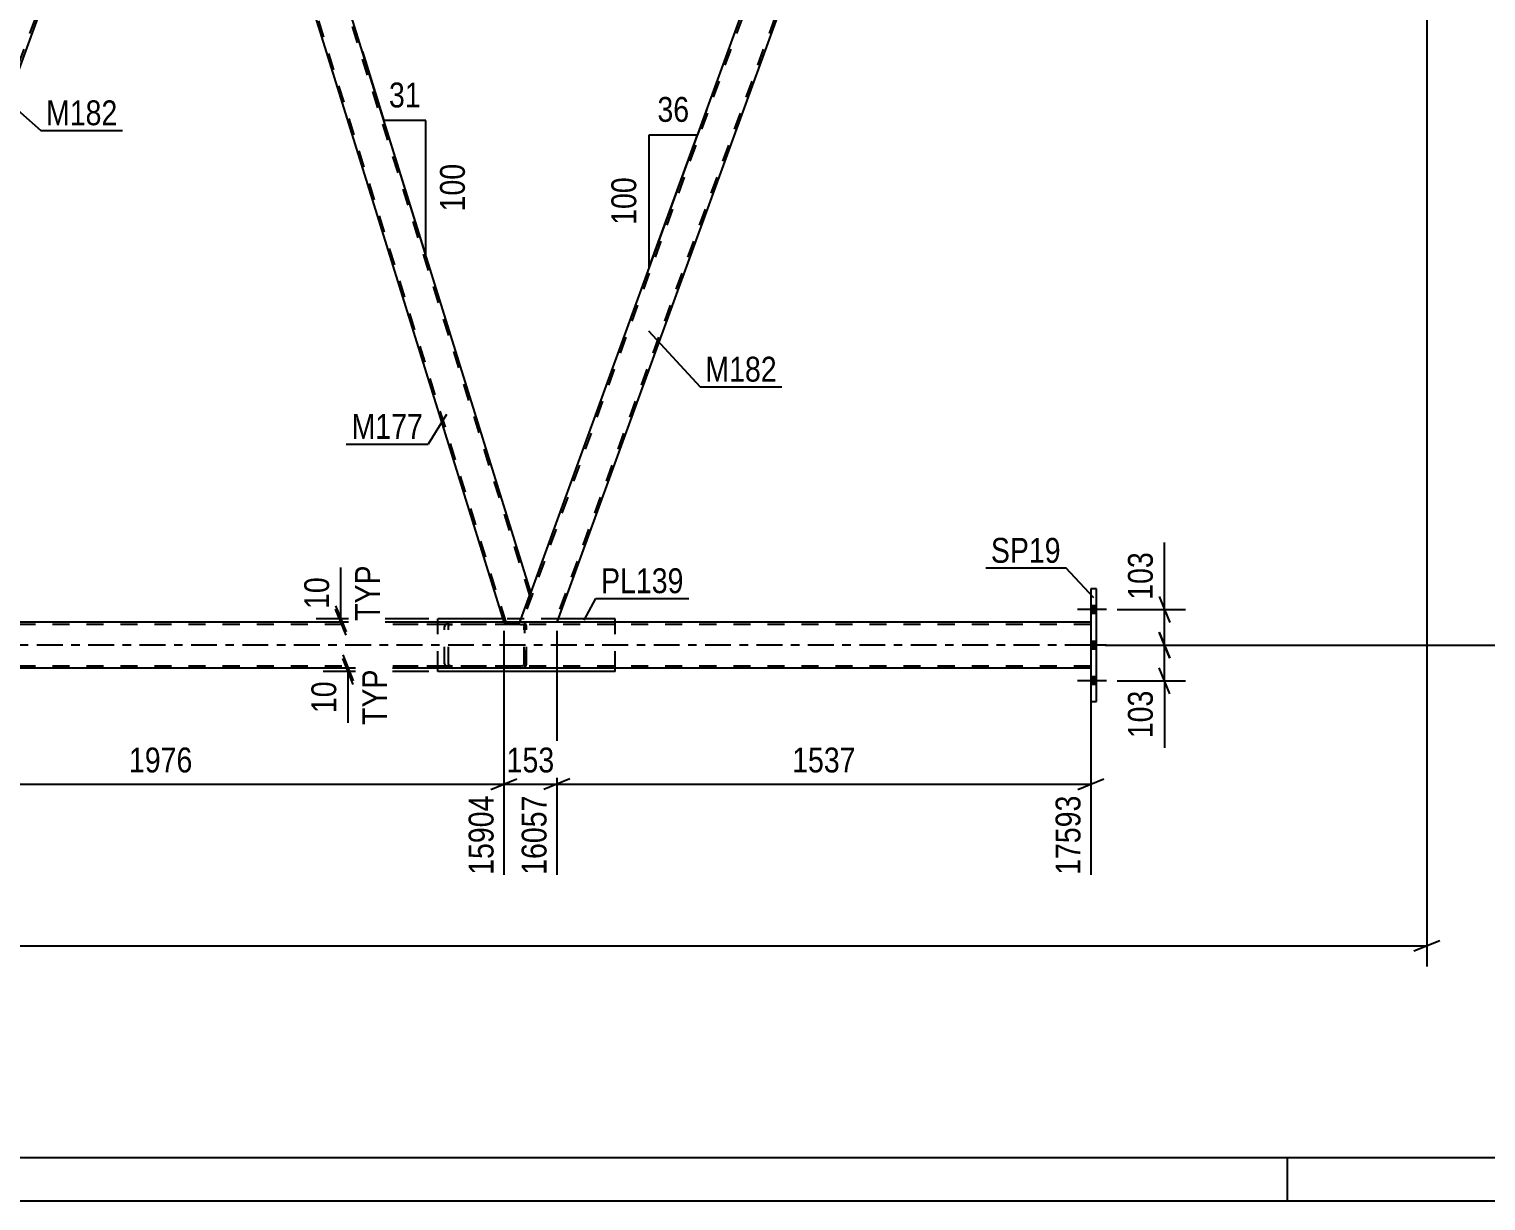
# Model space of a CAD drawing. Header units: millimetres. Extents: x -853 to 336, y -866 to -25.
# Drawn here: x -228.5 to -60.8, y -866.1 to -731.1 of the extents above; entities that cross this region are included whole.
import ezdxf

# ---------------------------------------------------------------- set-up
doc = ezdxf.new("R2010")
doc.units = ezdxf.units.MM
doc.linetypes.add('DXK_LINE_DOT2', pattern=[3.9198, 1.9599, -1.9599])
doc.linetypes.add('DXK_LINE_DOT3', pattern=[5.9187, 2.979, -0.9799, 0.9799, -0.9799])
doc.styles.add('Arial Narrow', font='ARIALN.TTF', dxfattribs={"height": 0.2})

# ---------------------------------------------------------------- blocks, each defined once
blk = doc.blocks.new('Unknown-570393679-1134')
at = {"color": 5, "linetype": 'Continuous'}
for p, q in [((-847.68, -861.05), (331.32, -861.05)), ((-83.68, -866.05), (-83.68, -861.05)), ((-852.68, -866.05), (336.32, -866.05))]:
    blk.add_line(p, q, dxfattribs=at)
blk = doc.blocks.new('Part-570393679-8076 - 8043')
at = {"color": 7, "linetype": 'DXK_LINE_DOT2'}
for p, q in [((-127.65, -678.21), (-171.77, -799.43)), ((-123.9, -678.21), (-168.02, -799.43)), ((-170.76, -795.96), (-172.03, -799.43)), ((-167.77, -799.43), (-172.03, -799.43))]:
    blk.add_line(p, q, dxfattribs=at)
at = {"color": 2, "linetype": 'Continuous'}
for p, q in [((-127.91, -678.21), (-170.76, -795.96)), ((-123.65, -678.21), (-167.77, -799.43)), ((-123.65, -678.21), (-127.91, -678.21))]:
    blk.add_line(p, q, dxfattribs=at)
blk = doc.blocks.new('Part-570393679-8082 - 8043')
at = {"color": 2, "linetype": 'Continuous'}
for p, q in [((-208.78, -678.21), (-210.33, -682.46)), ((-207.47, -678.21), (-208.78, -678.21)), ((-170.76, -795.96), (-207.47, -678.21)), ((-210.33, -682.46), (-173.87, -799.43)), ((-172.03, -799.43), (-170.76, -795.96))]:
    blk.add_line(p, q, dxfattribs=at)
at = {"color": 7, "linetype": 'DXK_LINE_DOT2'}
for p, q in [((-170.9, -796.33), (-207.72, -678.21)), ((-173.62, -799.43), (-210.19, -682.08)), ((-170.9, -796.33), (-171.03, -796.7)), ((-173.87, -799.43), (-172.03, -799.43))]:
    blk.add_line(p, q, dxfattribs=at)
blk = doc.blocks.new('Part-570393679-8153 - 8043')
at = {"color": 7, "linetype": 'DXK_LINE_DOT2'}
for p, q in [((-212.78, -678.21), (-256.9, -799.43)), ((-209.04, -678.21), (-253.16, -799.43)), ((-208.78, -678.21), (-210.33, -682.46)), ((-255.9, -795.96), (-257.16, -799.43)), ((-252.9, -799.43), (-257.16, -799.43))]:
    blk.add_line(p, q, dxfattribs=at)
at = {"color": 2, "linetype": 'Continuous'}
for p, q in [((-213.04, -678.21), (-255.9, -795.96)), ((-213.04, -678.21), (-208.78, -678.21)), ((-210.33, -682.46), (-252.9, -799.43))]:
    blk.add_line(p, q, dxfattribs=at)
blk = doc.blocks.new('Part-570393679-8233 - 8043')
at = {"color": 2, "linetype": 'Continuous'}
for p, q in [((-106.3, -795.57), (-106.3, -808.57)), ((-105.66, -795.57), (-106.3, -795.57)), ((-105.66, -808.57), (-105.66, -795.57)), ((-106.3, -808.57), (-105.66, -808.57))]:
    blk.add_line(p, q, dxfattribs=at)
blk = doc.blocks.new('Part-570393679-8653 - 8043')
at = {"color": 2, "linetype": 'Continuous'}
for p, q in [((-106.3, -799.43), (-783.45, -799.43)), ((-106.3, -804.71), (-783.45, -804.71))]:
    blk.add_line(p, q, dxfattribs=at)
at = {"color": 7, "linetype": 'DXK_LINE_DOT2'}
for p, q in [((-106.3, -799.67), (-783.45, -799.67)), ((-106.3, -799.43), (-106.3, -804.71)), ((-106.3, -804.47), (-783.45, -804.47))]:
    blk.add_line(p, q, dxfattribs=at)
at = {"color": 7, "linetype": 'DXK_LINE_DOT3'}
blk.add_line((-106.3, -802.07), (-783.45, -802.07), dxfattribs=at)
blk = doc.blocks.new('Part-570393679-8329 - 8043')
at = {"color": 2, "linetype": 'Continuous'}
for p, q in [((-174, -799.03), (-181.5, -799.03)), ((-181.5, -799.43), (-181.5, -799.03)), ((-161.05, -799.03), (-167.62, -799.03)), ((-161.05, -799.43), (-161.05, -799.03)), ((-181.5, -805.11), (-181.5, -804.71)), ((-161.05, -805.11), (-161.05, -804.71)), ((-161.05, -805.11), (-181.5, -805.11))]:
    blk.add_line(p, q, dxfattribs=at)
at = {"color": 7, "linetype": 'DXK_LINE_DOT2'}
for p, q in [((-181.5, -804.71), (-181.5, -799.43)), ((-167.62, -799.03), (-174, -799.03)), ((-161.05, -804.71), (-161.05, -799.43)), ((-181.5, -804.71), (-181.5, -804.67)), ((-161.05, -804.71), (-161.05, -804.67))]:
    blk.add_line(p, q, dxfattribs=at)
blk = doc.blocks.new('Bolt-570393679-8477 - 8043')
at = {"linetype": 'Continuous'}
for points in [[(-105.66, -798.41), (-105.66, -797.53), (-106.3, -797.53), (-106.3, -798.41)], [(-105.66, -798.41), (-105.66, -797.53), (-106.3, -797.53), (-106.3, -798.41)], [(-105.66, -798.41), (-105.66, -797.53), (-106.3, -797.53), (-106.3, -798.41)], [(-105.66, -802.51), (-105.66, -801.63), (-106.3, -801.63), (-106.3, -802.51)], [(-105.66, -802.51), (-105.66, -801.63), (-106.3, -801.63), (-106.3, -802.51)], [(-105.66, -806.61), (-105.66, -805.73), (-106.3, -805.73), (-106.3, -806.61)], [(-105.66, -806.61), (-105.66, -805.73), (-106.3, -805.73), (-106.3, -806.61)], [(-105.66, -806.61), (-105.66, -805.73), (-106.3, -805.73), (-106.3, -806.61)]]:
    blk.add_hatch(color=1, dxfattribs=at).paths.add_polyline_path(points)
at = {"color": 1, "linetype": 'Continuous'}
for p, q in [((-104.5, -797.97), (-107.82, -797.97)), ((-104.5, -797.97), (-107.82, -797.97)), ((-104.5, -797.97), (-107.82, -797.97)), ((-105.66, -797.53), (-106.3, -797.53)), ((-105.66, -797.53), (-106.3, -797.53)), ((-105.66, -797.53), (-106.3, -797.53)), ((-105.66, -798.41), (-106.3, -798.41)), ((-105.66, -798.41), (-106.3, -798.41)), ((-105.66, -798.41), (-106.3, -798.41)), ((-105.66, -801.63), (-106.3, -801.63)), ((-105.66, -801.63), (-106.3, -801.63)), ((-104.5, -802.07), (-107.82, -802.07)), ((-104.5, -802.07), (-107.82, -802.07)), ((-105.66, -802.51), (-106.3, -802.51)), ((-105.66, -802.51), (-106.3, -802.51)), ((-104.5, -806.17), (-107.82, -806.17)), ((-104.5, -806.17), (-107.82, -806.17)), ((-104.5, -806.17), (-107.82, -806.17)), ((-105.66, -805.73), (-106.3, -805.73)), ((-105.66, -805.73), (-106.3, -805.73)), ((-105.66, -805.73), (-106.3, -805.73)), ((-105.66, -806.61), (-106.3, -806.61)), ((-105.66, -806.61), (-106.3, -806.61)), ((-105.66, -806.61), (-106.3, -806.61))]:
    blk.add_line(p, q, dxfattribs=at)
blk = doc.blocks.new('Part-570393679-8499 - 8043')
at = {"color": 7, "linetype": 'DXK_LINE_DOT2'}
for p, q in [((-171.97, -799.43), (-186.14, -799.43)), ((-171.97, -799.67), (-186.14, -799.67)), ((-180.63, -799.72), (-180.7, -799.91)), ((-180.7, -804.23), (-180.7, -799.91)), ((-180.26, -799.91), (-180.23, -799.81)), ((-180.26, -804.23), (-180.26, -799.91)), ((-179.83, -799.43), (-180.16, -799.46)), ((-179.99, -799.68), (-179.83, -799.67)), ((-171.63, -799.46), (-171.97, -799.43)), ((-171.97, -799.67), (-171.8, -799.68)), ((-171.46, -799.53), (-171.63, -799.46)), ((-171.56, -799.81), (-171.53, -799.91)), ((-171.53, -804.23), (-171.53, -799.91)), ((-171.46, -804.6), (-171.46, -799.53)), ((-171.4, -799.57), (-171.46, -799.53)), ((-171.31, -799.72), (-171.4, -799.57)), ((-171.27, -799.91), (-171.31, -799.72)), ((-171.27, -804.23), (-171.27, -799.91)), ((-171.97, -804.47), (-186.14, -804.47)), ((-171.97, -804.71), (-186.14, -804.71)), ((-180.7, -804.23), (-180.63, -804.41)), ((-180.23, -804.32), (-180.26, -804.23)), ((-180.16, -804.67), (-179.83, -804.71)), ((-179.83, -804.47), (-179.99, -804.45)), ((-171.8, -804.45), (-171.97, -804.47)), ((-171.97, -804.71), (-171.63, -804.67)), ((-171.63, -804.67), (-171.46, -804.6)), ((-171.53, -804.23), (-171.56, -804.32)), ((-171.46, -804.6), (-171.4, -804.57)), ((-171.4, -804.57), (-171.31, -804.41)), ((-171.31, -804.41), (-171.27, -804.23))]:
    blk.add_line(p, q, dxfattribs=at)
for centre, radius, start, end in [((-180.03, -800.27), 0.817, 99.5182, 138.0639), ((-179.93, -800.09), 0.409, 99.5182, 138.0639), ((-171.87, -800.09), 0.409, 41.9363, 80.4819), ((-180.03, -803.86), 0.817, 221.9363, 260.4819), ((-179.93, -804.04), 0.409, 221.9363, 260.4819), ((-171.87, -804.04), 0.409, 279.5182, 318.0639)]:
    blk.add_arc(centre, radius, start, end, dxfattribs=at)
blk = doc.blocks.new('StraightDimension-570393679-9326 - 8043')
at = {"color": 7, "linetype": 'Continuous'}
for p, q in [((-193.25, -797.53), (-192.05, -800.53)), ((-192.05, -800.93), (-193.25, -797.93)), ((-182.5, -799.03), (-195.5, -799.03)), ((-182.5, -799.43), (-195.5, -799.43)), ((-192.65, -799.43), (-192.65, -799.03))]:
    blk.add_line(p, q, dxfattribs=at)
at = {"color": 0, "linetype": 'Continuous'}
blk.add_wipeout([(-187.55, -792.28), (-191.75, -792.28), (-191.75, -799.87), (-187.55, -799.87)], dxfattribs=at)
at = {"color": 0}
blk.add_wipeout([(-193.4, -793.64), (-197.6, -793.64), (-197.6, -798.5), (-193.4, -798.5)], dxfattribs=at)
at = {"color": 7, "linetype": 'Continuous'}
blk.add_line((-192.65, -799.03), (-192.65, -793.12), dxfattribs=at)
blk.add_line((-192.65, -799.03), (-192.65, -793.12), dxfattribs=at)
at = {"color": 3, "linetype": 'Continuous', "style": 'Arial Narrow'}
blk.add_text('TYP', height=2.863, rotation=90.0002, dxfattribs=at).set_placement((-188.15, -799.27))
at = {"color": 3, "style": 'Arial Narrow'}
blk.add_text('10', height=2.863, rotation=90.0002, dxfattribs=at).set_placement((-194, -797.9))
blk = doc.blocks.new('StraightDimension-570393679-18293 - 8043')
at = {"color": 7, "linetype": 'Continuous'}
for p, q in [((-98.42, -796.47), (-97.22, -799.47)), ((-103.26, -797.97), (-95.42, -797.97)), ((-97.82, -802.07), (-97.82, -797.97)), ((-97.22, -803.57), (-98.42, -800.57)), ((-103.26, -802.07), (-95.42, -802.07))]:
    blk.add_line(p, q, dxfattribs=at)
at = {"color": 0}
blk.add_wipeout([(-98.57, -790.76), (-102.77, -790.76), (-102.77, -797.44), (-98.57, -797.44)], dxfattribs=at)
at = {"color": 7, "linetype": 'Continuous'}
blk.add_line((-97.82, -797.97), (-97.82, -790.23), dxfattribs=at)
blk.add_line((-97.82, -797.97), (-97.82, -790.23), dxfattribs=at)
at = {"color": 3, "style": 'Arial Narrow'}
blk.add_text('103', height=2.863, rotation=90.0002, dxfattribs=at).set_placement((-99.17, -796.84))
blk = doc.blocks.new('AngleDimension-570393679-28370 - 8043')
at = {"color": 7, "linetype": 'Continuous'}
for p, q in [((-150.56, -740.45), (-151.6, -743.31)), ((-157.14, -743.31), (-151.6, -743.31)), ((-157.14, -758.54), (-151.6, -743.31)), ((-157.14, -758.54), (-157.14, -743.31))]:
    blk.add_line(p, q, dxfattribs=at)
at = {"color": 0}
blk.add_wipeout([(-158.04, -747.58), (-162.24, -747.58), (-162.24, -754.27), (-158.04, -754.27)], dxfattribs=at)
at = {"color": 3, "style": 'Arial Narrow'}
blk.add_text('100', height=2.863, rotation=90.0002, dxfattribs=at).set_placement((-158.64, -753.67))
at = {"color": 0}
blk.add_wipeout([(-151.94, -742.41), (-151.94, -738.21), (-156.8, -738.21), (-156.8, -742.41)], dxfattribs=at)
at = {"color": 3, "style": 'Arial Narrow'}
blk.add_text('36', height=2.863, dxfattribs=at).set_placement((-156.2, -741.81))
blk = doc.blocks.new('StraightDimension-570393679-9457 - 8043')
at = {"color": 7, "linetype": 'Continuous'}
for p, q in [((-192.43, -803.19), (-191.23, -806.19)), ((-698.35, -804.69), (-189.43, -804.69)), ((-191.23, -806.61), (-192.43, -803.61)), ((-191.83, -805.11), (-191.83, -804.69)), ((-182.5, -805.11), (-194.68, -805.11))]:
    blk.add_line(p, q, dxfattribs=at)
at = {"color": 0, "linetype": 'Continuous'}
blk.add_wipeout([(-186.73, -804.26), (-190.93, -804.26), (-190.93, -811.85), (-186.73, -811.85)], dxfattribs=at)
at = {"color": 0}
blk.add_wipeout([(-192.58, -805.63), (-196.78, -805.63), (-196.78, -810.49), (-192.58, -810.49)], dxfattribs=at)
at = {"color": 7, "linetype": 'Continuous'}
blk.add_line((-191.83, -805.11), (-191.83, -811.01), dxfattribs=at)
blk.add_line((-191.83, -805.11), (-191.83, -811.01), dxfattribs=at)
at = {"color": 3, "style": 'Arial Narrow'}
blk.add_text('10', height=2.863, rotation=90.0002, dxfattribs=at).set_placement((-193.18, -809.89))
at = {"color": 3, "linetype": 'Continuous', "style": 'Arial Narrow'}
blk.add_text('TYP', height=2.863, rotation=90.0002, dxfattribs=at).set_placement((-187.33, -811.25))
blk = doc.blocks.new('StraightDimension-570393679-9029 - 8043')
at = {"color": 7, "linetype": 'Continuous'}
for p, q in [((-53.82, -677.71), (-55.02, -674.71)), ((-66.63, -676.21), (-52.02, -676.21)), ((-54.42, -802.07), (-54.42, -676.21)), ((-55.02, -800.57), (-53.82, -803.57)), ((-104.66, -802.07), (-52.02, -802.07))]:
    blk.add_line(p, q, dxfattribs=at)
at = {"color": 0}
blk.add_wipeout([(-55.17, -734.88), (-59.37, -734.88), (-59.37, -743.39), (-55.17, -743.39)], dxfattribs=at)
at = {"color": 3, "style": 'Arial Narrow'}
blk.add_text('3147', height=2.863, rotation=90.0002, dxfattribs=at).set_placement((-55.77, -742.79))
blk = doc.blocks.new('StraightDimension-570393679-8710 - 8043')
at = {"color": 7, "linetype": 'Continuous'}
for p, q in [((-67.63, -683.71), (-67.63, -839.08)), ((-792.71, -836.68), (-67.63, -836.68)), ((-69.13, -837.28), (-66.13, -836.08))]:
    blk.add_line(p, q, dxfattribs=at)
blk = doc.blocks.new('StraightDimension-570393679-18291 - 8043')
at = {"color": 7, "linetype": 'Continuous'}
for p, q in [((-98.42, -800.57), (-97.22, -803.57)), ((-103.26, -802.07), (-95.42, -802.07)), ((-97.82, -806.17), (-97.82, -802.07)), ((-97.22, -807.67), (-98.42, -804.67)), ((-103.26, -806.17), (-95.42, -806.17))]:
    blk.add_line(p, q, dxfattribs=at)
at = {"color": 0}
blk.add_wipeout([(-98.57, -806.69), (-102.77, -806.69), (-102.77, -813.38), (-98.57, -813.38)], dxfattribs=at)
at = {"color": 7, "linetype": 'Continuous'}
blk.add_line((-97.82, -806.17), (-97.82, -813.9), dxfattribs=at)
blk.add_line((-97.82, -806.17), (-97.82, -813.9), dxfattribs=at)
at = {"color": 3, "style": 'Arial Narrow'}
blk.add_text('103', height=2.863, rotation=90.0002, dxfattribs=at).set_placement((-99.17, -812.78))
blk = doc.blocks.new('StraightDimension-570393679-26433 - 8043')
at = {"color": 7, "linetype": 'Continuous'}
for p, q in [((-167.77, -800.43), (-167.77, -828.51)), ((-106.3, -805.71), (-106.3, -828.51)), ((-166.27, -817.47), (-169.27, -818.67)), ((-167.77, -818.07), (-106.3, -818.07)), ((-107.8, -818.67), (-104.8, -817.47))]:
    blk.add_line(p, q, dxfattribs=at)
at = {"color": 0}
blk.add_wipeout([(-132.78, -817.32), (-132.78, -813.12), (-141.29, -813.12), (-141.29, -817.32)], dxfattribs=at)
at = {"color": 0, "linetype": 'Continuous'}
blk.add_wipeout([(-106.9, -818.77), (-111.1, -818.77), (-111.1, -829.11), (-106.9, -829.11)], dxfattribs=at)
at = {"color": 3, "style": 'Arial Narrow'}
blk.add_text('1537', height=2.863, dxfattribs=at).set_placement((-140.69, -816.72))
at = {"color": 3, "linetype": 'Continuous', "style": 'Arial Narrow'}
blk.add_text('17593', height=2.863, rotation=90.0002, dxfattribs=at).set_placement((-107.5, -828.51))
blk = doc.blocks.new('StraightDimension-570393679-26434 - 8043')
at = {"color": 7, "linetype": 'Continuous'}
for p, q in [((-173.87, -800.43), (-173.87, -828.51)), ((-167.77, -800.43), (-167.77, -828.51)), ((-175.37, -818.67), (-172.37, -817.47)), ((-173.87, -818.07), (-167.77, -818.07)), ((-166.27, -817.47), (-169.27, -818.67))]:
    blk.add_line(p, q, dxfattribs=at)
at = {"color": 0}
blk.add_wipeout([(-167.48, -817.32), (-167.48, -813.12), (-174.16, -813.12), (-174.16, -817.32)], dxfattribs=at)
at = {"color": 0, "linetype": 'Continuous'}
blk.add_wipeout([(-168.37, -818.77), (-172.57, -818.77), (-172.57, -829.11), (-168.37, -829.11)], dxfattribs=at)
at = {"color": 3, "style": 'Arial Narrow'}
blk.add_text('153', height=2.863, dxfattribs=at).set_placement((-173.56, -816.72))
at = {"color": 3, "linetype": 'Continuous', "style": 'Arial Narrow'}
blk.add_text('16057', height=2.863, rotation=90.0002, dxfattribs=at).set_placement((-168.97, -828.51))
blk = doc.blocks.new('StraightDimension-570393679-26435 - 8043')
at = {"color": 7, "linetype": 'Continuous'}
for p, q in [((-252.9, -800.43), (-252.9, -828.51)), ((-173.87, -800.43), (-173.87, -828.51)), ((-251.4, -817.47), (-254.4, -818.67)), ((-252.9, -818.07), (-173.87, -818.07)), ((-175.37, -818.67), (-172.37, -817.47))]:
    blk.add_line(p, q, dxfattribs=at)
at = {"color": 0}
blk.add_wipeout([(-209.13, -817.32), (-209.13, -813.12), (-217.64, -813.12), (-217.64, -817.32)], dxfattribs=at)
at = {"color": 0, "linetype": 'Continuous'}
blk.add_wipeout([(-174.47, -818.77), (-178.67, -818.77), (-178.67, -829.11), (-174.47, -829.11)], dxfattribs=at)
at = {"color": 3, "style": 'Arial Narrow'}
blk.add_text('1976', height=2.863, dxfattribs=at).set_placement((-217.04, -816.72))
at = {"color": 3, "linetype": 'Continuous', "style": 'Arial Narrow'}
blk.add_text('15904', height=2.863, rotation=90.0002, dxfattribs=at).set_placement((-175.07, -828.51))
blk = doc.blocks.new('AngleDimension-570393679-28343 - 8043')
at = {"color": 7, "linetype": 'Continuous'}
for p, q in [((-190.17, -733.71), (-187.69, -741.65)), ((-182.87, -741.65), (-187.69, -741.65)), ((-182.87, -757.11), (-187.69, -741.65)), ((-182.87, -757.11), (-182.87, -741.65))]:
    blk.add_line(p, q, dxfattribs=at)
at = {"color": 0}
blk.add_wipeout([(-177.77, -746.04), (-181.97, -746.04), (-181.97, -752.72), (-177.77, -752.72)], dxfattribs=at)
at = {"color": 3, "style": 'Arial Narrow'}
blk.add_text('100', height=2.863, rotation=90.0002, dxfattribs=at).set_placement((-178.37, -752.12))
at = {"color": 0}
blk.add_wipeout([(-182.85, -740.75), (-182.85, -736.55), (-187.71, -736.55), (-187.71, -740.75)], dxfattribs=at)
at = {"color": 3, "style": 'Arial Narrow'}
blk.add_text('31', height=2.863, dxfattribs=at).set_placement((-187.11, -740.15))
blk = doc.blocks.new('Mark-570393679-8072 - 8043')
at = {"color": 0}
blk.add_wipeout([(-142.46, -771.72), (-142.46, -768.72), (-150.68, -768.72), (-150.68, -771.72)], dxfattribs=at)
blk.add_wipeout([(-142.46, -771.72), (-142.46, -768.72), (-150.68, -768.72), (-150.68, -771.72)], dxfattribs=at)
at = {"color": 30, "linetype": 'Continuous'}
for p, q in [((-157.21, -765.88), (-151.28, -772.32)), ((-151.28, -772.32), (-141.86, -772.32))]:
    blk.add_line(p, q, dxfattribs=at)
at = {"color": 3, "style": 'Arial Narrow'}
blk.add_text('M182', height=2.863, dxfattribs=at).set_placement((-150.68, -771.72))
blk = doc.blocks.new('Mark-570393679-8078 - 8043')
at = {"color": 0}
blk.add_wipeout([(-183.19, -778.31), (-183.19, -775.31), (-191.42, -775.31), (-191.42, -778.31)], dxfattribs=at)
blk.add_wipeout([(-183.19, -778.31), (-183.19, -775.31), (-191.42, -775.31), (-191.42, -778.31)], dxfattribs=at)
at = {"color": 30, "linetype": 'Continuous'}
for p in [(-180.48, -775.51), (-192.02, -778.91)]:
    blk.add_line(p, (-182.59, -778.91), dxfattribs=at)
at = {"color": 3, "style": 'Arial Narrow'}
blk.add_text('M177', height=2.863, dxfattribs=at).set_placement((-191.42, -778.31))
blk = doc.blocks.new('Mark-570393679-8149 - 8043')
at = {"color": 0}
blk.add_wipeout([(-218.37, -742.2), (-218.37, -739.2), (-226.59, -739.2), (-226.59, -742.2)], dxfattribs=at)
blk.add_wipeout([(-218.37, -742.2), (-218.37, -739.2), (-226.59, -739.2), (-226.59, -742.2)], dxfattribs=at)
at = {"color": 30, "linetype": 'Continuous'}
for p, q in [((-231.9, -738.68), (-227.19, -742.8)), ((-227.19, -742.8), (-217.77, -742.8))]:
    blk.add_line(p, q, dxfattribs=at)
at = {"color": 3, "style": 'Arial Narrow'}
blk.add_text('M182', height=2.863, dxfattribs=at).set_placement((-226.59, -742.2))
blk = doc.blocks.new('Mark-570393679-8229 - 8043')
at = {"color": 0}
blk.add_wipeout([(-109.77, -792.58), (-109.77, -789.58), (-117.81, -789.58), (-117.81, -792.58)], dxfattribs=at)
blk.add_wipeout([(-109.77, -792.58), (-109.77, -789.58), (-117.81, -789.58), (-117.81, -792.58)], dxfattribs=at)
at = {"color": 30, "linetype": 'Continuous'}
for p in [(-118.41, -793.18), (-105.94, -796.6)]:
    blk.add_line(p, (-109.17, -793.18), dxfattribs=at)
at = {"color": 3, "style": 'Arial Narrow'}
blk.add_text('SP19', height=2.863, dxfattribs=at).set_placement((-117.81, -792.58))
blk = doc.blocks.new('Mark-570393679-8325 - 8043')
at = {"color": 0}
blk.add_wipeout([(-153.19, -796.08), (-153.19, -793.08), (-162.69, -793.08), (-162.69, -796.08)], dxfattribs=at)
blk.add_wipeout([(-153.19, -796.08), (-153.19, -793.08), (-162.69, -793.08), (-162.69, -796.08)], dxfattribs=at)
at = {"color": 30, "linetype": 'Continuous'}
for p, q in [((-164.62, -799.18), (-163.29, -796.68)), ((-163.29, -796.68), (-152.59, -796.68))]:
    blk.add_line(p, q, dxfattribs=at)
at = {"color": 3, "style": 'Arial Narrow'}
blk.add_text('PL139', height=2.863, dxfattribs=at).set_placement((-162.69, -796.08))

msp = doc.modelspace()

# ---------------------------------------------------------------- block references
for name in ['Unknown-570393679-1134', 'Part-570393679-8153 - 8043', 'Part-570393679-8082 - 8043', 'Part-570393679-8076 - 8043', 'Part-570393679-8233 - 8043', 'Bolt-570393679-8477 - 8043', 'Part-570393679-8653 - 8043', 'Part-570393679-8499 - 8043', 'Part-570393679-8329 - 8043']:
    msp.add_blockref(name, (0, 0))

# ---------------------------------------------------------------- next in the draw order: block references
for name in ['AngleDimension-570393679-28370 - 8043', 'StraightDimension-570393679-18293 - 8043', 'StraightDimension-570393679-9326 - 8043', 'StraightDimension-570393679-9457 - 8043']:
    msp.add_blockref(name, (0, 0))

# ---------------------------------------------------------------- next in the draw order: block references
msp.add_blockref('StraightDimension-570393679-9029 - 8043', (0, 0))

# ---------------------------------------------------------------- next in the draw order: block references
msp.add_blockref('StraightDimension-570393679-8710 - 8043', (0, 0))

# ---------------------------------------------------------------- next in the draw order: block references
for name in ['AngleDimension-570393679-28343 - 8043', 'Mark-570393679-8149 - 8043', 'Mark-570393679-8072 - 8043', 'Mark-570393679-8078 - 8043', 'Mark-570393679-8229 - 8043', 'Mark-570393679-8325 - 8043', 'StraightDimension-570393679-26433 - 8043', 'StraightDimension-570393679-18291 - 8043']:
    msp.add_blockref(name, (0, 0))

# ---------------------------------------------------------------- next in the draw order: block references
msp.add_blockref('StraightDimension-570393679-26434 - 8043', (0, 0))

# ---------------------------------------------------------------- next in the draw order: block references
msp.add_blockref('StraightDimension-570393679-26435 - 8043', (0, 0))

doc.saveas('drawing.dxf')
